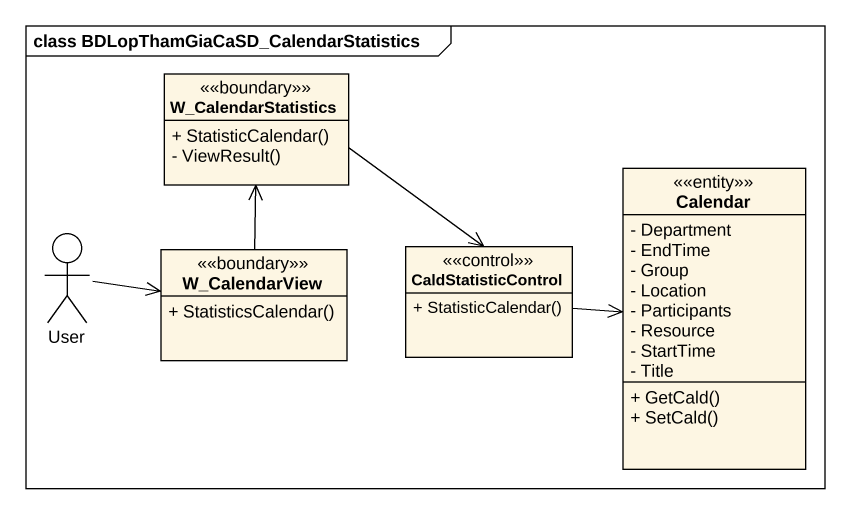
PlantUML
@startuml
mainframe class BDLopThamGiaCaSD_CalendarStatistics
allowmixing
hide circle
hide empty members
skinparam classAttributeIconSize 0
class W_CalendarStatistics <<boundary>> {
  + StatisticCalendar()
  - ViewResult()
}
class Calendar <<entity>> {
  - Department
  - EndTime
  - Group
  - Location
  - Participants
  - Resource
  - StartTime
  - Title
  + GetCald()
  + SetCald()
}
actor User
class W_CalendarView <<boundary>> {
  + StatisticsCalendar()
}
class CaldStatisticControl <<control>> {
  + StatisticCalendar()
}
W_CalendarStatistics --> CaldStatisticControl
User -right-> W_CalendarView
W_CalendarView -up-> W_CalendarStatistics
CaldStatisticControl -right-> Calendar
@enduml
